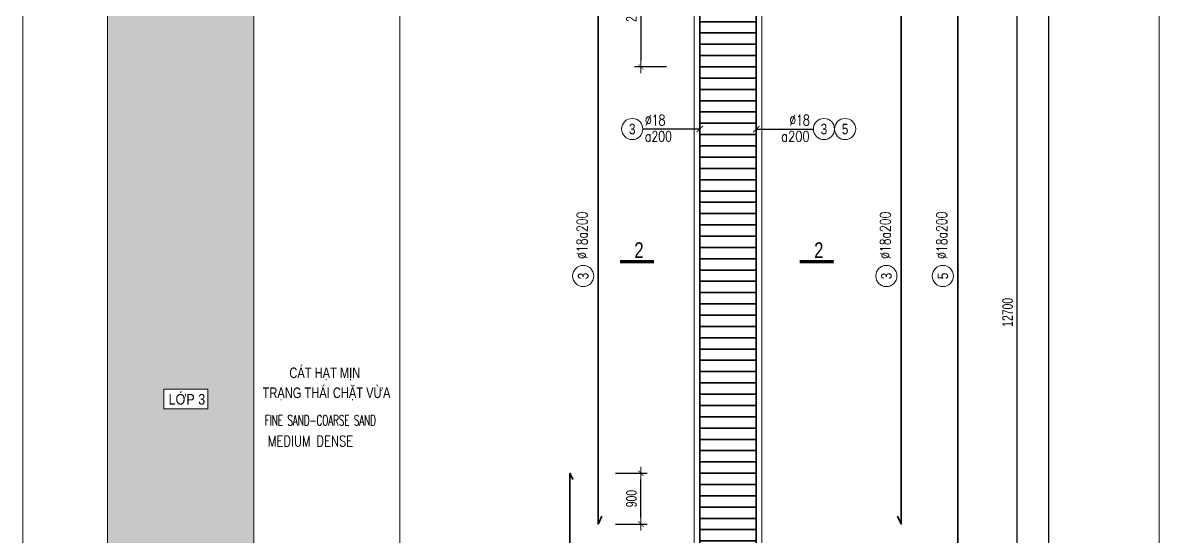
# Model space of a CAD drawing. Header units: millimetres. Extents: x -642477 to 1168880, y -27982 to 330379.
# Drawn here: x 736960 to 757081, y 77231 to 86330 of the extents above; entities that cross this region are included whole.
import ezdxf
from ezdxf.enums import TextEntityAlignment as Align

# ---------------------------------------------------------------- set-up
doc = ezdxf.new("R2010")
doc.units = ezdxf.units.MM
doc.layers.get('0').update_dxf_attribs({"lineweight": 20})
doc.layers.get('Defpoints').update_dxf_attribs({"color": 151, "lineweight": 9})
for name, color, linetype, lineweight in [('NDC_S_ANNO', 7, 'Continuous', 20), ('NDC_S_CONTINUOUS', 3, 'Continuous', 20), ('NDC_S_DIM', 1, 'Continuous', 15), ('NDC_S_HATCH MATERIAL', 8, 'Continuous', 13), ('NDC_S_REBAR', 4, 'Continuous', 35), ('NDC_S_SYMBOL', 1, 'Continuous', 15), ('NDC_S_TEXT SYMBOL', 7, 'Continuous', 20), ('NDC_S_VN TEXT', 7, 'Continuous', 20), ('NDC_S_VN TITLE', 6, 'Continuous', 35), ('rev_20200806', 1, 'Continuous', 20)]:
    doc.layers.add(name, color=color, linetype=linetype, lineweight=lineweight)
doc.layers.get('rev_20200806').off()
doc.styles.add('ARIAL', font='arial.ttf', dxfattribs={"width": 0.8})
doc.styles.add('NDC_ANNO', font='', dxfattribs={"width": 0.8})
doc.styles.add('NDC_ARIAL', font='arial.ttf', dxfattribs={"width": 0.85})
doc.styles.add('NDC_DIM', font='', dxfattribs={"width": 0.75})
doc.styles.add('NDC_EN TXT', font='romans.shx', dxfattribs={"width": 0.8})
doc.styles.get('NDC_ANNO').set_extended_font_data('Dotum')
doc.styles.get('NDC_DIM').set_extended_font_data('Dotum')
doc.dimstyles.new('NDC_dim_75', dxfattribs={"dimscale": 75, "dimtxt": 2.5, "dimasz": 1.5, "dimexe": 1.5, "dimexo": 2.5, "dimgap": 1, "dimtad": 1, "dimdec": 0, "dimzin": 0, "dimdsep": 46, "dimtxsty": 'NDC_DIM', "dimblk": 'DIMMARK', "dimcen": 0.09, "dimdle": 1.2, "dimclrd": 1, "dimclre": 1, "dimclrt": 3, "dimadec": 0, "dimazin": 0, "dimtfac": 1, "dimtdec": 0, "dimtix": 1, "dimtofl": 0, "dimtmove": 0, "dimatfit": 3, "dimfxl": 6, "dimfxlon": 1, "dimtolj": 1, "dimtzin": 0, "dimarcsym": 0})

# ---------------------------------------------------------------- blocks, each defined once
blk = doc.blocks.new('*U1208')
at = {"layer": 'NDC_S_REBAR', "ltscale": 80}
blk.add_line((-500, 0), (500, 0), dxfattribs=at)
blk = doc.blocks.new('*U1209')
at = {"layer": 'NDC_S_DIM', "color": 0, "linetype": 'ByBlock', "lineweight": -2, "transparency": 16777216}
for p in [(1.445083222993877e-12, 23600), (1.432836755002403e-12, 23400), (1.42059028701093e-12, 23200), (1.408343819019456e-12, 23000), (1.396097351027983e-12, 22800), (1.383850883036509e-12, 22600), (1.371604415045036e-12, 22400), (1.359357947053562e-12, 22200), (1.347111479062088e-12, 22000), (1.334865011070615e-12, 21800), (1.322618543079141e-12, 21600), (1.310372075087668e-12, 21400), (1.298125607096194e-12, 21200), (1.285879139104721e-12, 21000), (1.273632671113247e-12, 20800), (1.261386203121774e-12, 20600), (1.2491397351303e-12, 20400), (1.236893267138827e-12, 20200), (1.224646799147353e-12, 20000), (1.21240033115588e-12, 19800), (1.200153863164406e-12, 19600), (1.187907395172933e-12, 19400), (1.175660927181459e-12, 19200), (1.163414459189986e-12, 19000), (1.151167991198512e-12, 18800), (1.138921523207038e-12, 18600), (1.126675055215565e-12, 18400), (1.114428587224091e-12, 18200), (1.102182119232618e-12, 18000), (1.089935651241144e-12, 17800), (1.077689183249671e-12, 17600), (1.065442715258197e-12, 17400), (1.053196247266724e-12, 17200), (1.04094977927525e-12, 17000), (1.028703311283777e-12, 16800), (1.016456843292303e-12, 16600), (1.00421037530083e-12, 16400), (9.91963907309356e-13, 16200), (9.797174393178826e-13, 16000), (9.67470971326409e-13, 15800), (9.552245033349356e-13, 15600), (9.42978035343462e-13, 15400), (9.307315673519883e-13, 15200), (9.18485099360515e-13, 15000), (9.062386313690414e-13, 14800), (8.939921633775678e-13, 14600), (8.817456953860943e-13, 14400), (8.694992273946208e-13, 14200), (8.572527594031472e-13, 14000), (8.450062914116737e-13, 13800), (8.327598234202002e-13, 13600), (8.205133554287266e-13, 13400), (8.082668874372531e-13, 13200), (7.960204194457796e-13, 13000), (7.837739514543061e-13, 12800), (7.715274834628325e-13, 12600), (7.59281015471359e-13, 12400), (7.470345474798854e-13, 12200), (7.347880794884119e-13, 12000), (7.225416114969384e-13, 11800), (7.102951435054649e-13, 11600), (6.980486755139914e-13, 11400), (6.858022075225178e-13, 11200), (6.735557395310442e-13, 11000), (6.613092715395707e-13, 10800), (6.490628035480972e-13, 10600), (6.368163355566237e-13, 10400), (6.245698675651502e-13, 10200), (6.123233995736766e-13, 10000), (6.00076931582203e-13, 9800), (5.878304635907295e-13, 9600), (5.75583995599256e-13, 9400), (5.633375276077825e-13, 9200), (5.51091059616309e-13, 9000), (5.388445916248355e-13, 8800), (5.265981236333618e-13, 8600), (5.143516556418883e-13, 8400), (5.021051876504148e-13, 8200), (4.898587196589413e-13, 8000), (4.776122516674678e-13, 7800), (4.653657836759942e-13, 7600), (4.531193156845207e-13, 7400), (4.408728476930471e-13, 7200), (4.286263797015736e-13, 7000), (4.163799117101001e-13, 6800), (4.041334437186265e-13, 6600), (3.91886975727153e-13, 6400), (3.796405077356795e-13, 6200), (3.673940397442059e-13, 6000), (3.551475717527324e-13, 5800), (3.429011037612589e-13, 5600), (3.306546357697854e-13, 5400), (3.184081677783118e-13, 5200), (3.061616997868383e-13, 5000), (2.939152317953648e-13, 4800), (2.816687638038912e-13, 4600), (2.694222958124177e-13, 4400), (2.571758278209442e-13, 4200), (2.449293598294706e-13, 4000), (2.326828918379971e-13, 3800), (2.204364238465236e-13, 3600), (2.081899558550501e-13, 3400), (1.959434878635765e-13, 3200), (1.83697019872103e-13, 3000), (1.714505518806295e-13, 2800), (1.592040838891559e-13, 2600), (1.469576158976824e-13, 2400), (1.347111479062089e-13, 2200), (1.224646799147353e-13, 2000), (1.102182119232618e-13, 1800), (9.797174393178826e-14, 1600), (8.572527594031473e-14, 1400), (7.347880794884119e-14, 1200), (6.123233995736766e-14, 1000), (4.898587196589413e-14, 800), (3.673940397442059e-14, 600), (2.449293598294706e-14, 400), (1.224646799147353e-14, 200), (0, 0)]:
    blk.add_blockref('*U1208', p, dxfattribs=at)
blk = doc.blocks.new('DIMMARK')
at = {"layer": 'NDC_S_DIM', "color": 1}
blk.add_line((-1.5, 0), (1, 0), dxfattribs=at)
at = {"layer": 'NDC_S_DIM', "color": 2, "const_width": 0.1}
blk.add_lwpolyline([(-0.4242640687119285, -0.4242640687119285), (0.4242640687119285, 0.4242640687119285)], dxfattribs=at)
blk = doc.blocks.new('*D1213')
at = {"layer": 'Defpoints', "color": 0, "ltscale": 100, "transparency": 16777216}
for p in [(751160.3617356552, 99848.07378612804), (755128.3862308196, 99848.07378612805), (751160.3617356552, 74848.073786128)]:
    blk.add_point(p, dxfattribs=at)
at = {"layer": 'NDC_S_DIM', "color": 1, "lineweight": -2, "ltscale": 100, "transparency": 16777216}
for p, q in [((754678.3862308196, 99848.07378612805), (755240.8862308196, 99848.07378612805)), ((755128.3862308196, 74960.57378612802), (755128.3862308196, 99735.57378612805)), ((754678.3862308196, 74848.07378612802), (755240.8862308196, 74848.07378612802))]:
    blk.add_line(p, q, dxfattribs=at)
at = {"layer": 'NDC_S_DIM', "color": 1, "lineweight": -2, "ltscale": 100, "transparency": 16777216, "xscale": 112.5, "yscale": 112.5, "zscale": 112.5}
for p, rotation in [((755128.3862308196, 99848.07378612805), 90), ((755128.3862308196, 74848.07378612802), 270)]:
    blk.add_blockref('DIMMARK', p, dxfattribs=dict(at, rotation=rotation))
at = {"layer": 'NDC_S_DIM', "color": 3, "ltscale": 100, "transparency": 16777216, "insert": (754959.5090259349, 87348.0737861278), "char_height": 187.5, "attachment_point": 5, "rotation": 90, "style": 'NDC_DIM'}
blk.add_mtext('\\A1;25000', dxfattribs=at)
blk = doc.blocks.new('*D1214')
at = {"layer": 'Defpoints', "color": 0, "ltscale": 100, "transparency": 16777216}
for p in [(751160.3617356552, 87548.07378612806), (754565.8862308196, 87548.07378612808), (751160.3617356552, 74848.07378612806)]:
    blk.add_point(p, dxfattribs=at)
at = {"layer": 'NDC_S_DIM', "color": 1, "lineweight": -2, "ltscale": 100, "transparency": 16777216}
for p, q in [((754115.8862308196, 87548.07378612808), (754678.3862308196, 87548.07378612808)), ((754565.8862308196, 74960.57378612808), (754565.8862308196, 87435.57378612808)), ((754115.8862308196, 74848.07378612808), (754678.3862308196, 74848.07378612808))]:
    blk.add_line(p, q, dxfattribs=at)
at = {"layer": 'NDC_S_DIM', "color": 1, "lineweight": -2, "ltscale": 100, "transparency": 16777216, "xscale": 112.5, "yscale": 112.5, "zscale": 112.5}
for p, rotation in [((754565.8862308196, 87548.07378612808), 90), ((754565.8862308196, 74848.07378612808), 270)]:
    blk.add_blockref('DIMMARK', p, dxfattribs=dict(at, rotation=rotation))
at = {"layer": 'NDC_S_DIM', "color": 3, "ltscale": 100, "transparency": 16777216, "insert": (754397.0090259349, 81198.07378612785), "char_height": 187.5, "attachment_point": 5, "rotation": 90, "style": 'NDC_DIM'}
blk.add_mtext('\\A1;12700', dxfattribs=at)
blk = doc.blocks.new('*U367')
blk.add_circle((-2.5, 0), 2.5)
at = {"layer": 'NDC_S_VN TEXT', "color": 3, "style": 'NDC_EN TXT', "width": 0.75}
for tag, p in [('DK1', (0.5, 0.8455043070534884)), ('KC1', (0.5, -2.972544307831413))]:
    blk.add_attdef(tag, p, '', height=2.5, dxfattribs=at)
at = {"layer": 'NDC_S_VN TEXT', "color": 7, "style": 'ARIAL', "width": 0.8}
blk.add_attdef('SH2', text='', height=2.5, dxfattribs=at).set_placement((-2.5, 0), align=Align.MIDDLE)
blk = doc.blocks.new('*D1219')
at = {"layer": 'Defpoints', "color": 0, "ltscale": 100, "transparency": 16777216}
for p in [(746646.8430802452, 78348.073786128), (747905.630312288, 78348.073786128), (747146.8430802452, 77448.073786128)]:
    blk.add_point(p, dxfattribs=at)
at = {"layer": 'NDC_S_DIM', "color": 1, "lineweight": -2, "ltscale": 100, "transparency": 16777216}
for p, q in [((747455.630312288, 78348.073786128), (748018.130312288, 78348.073786128)), ((747905.630312288, 77560.573786128), (747905.630312288, 78235.573786128)), ((747455.630312288, 77448.073786128), (748018.130312288, 77448.073786128))]:
    blk.add_line(p, q, dxfattribs=at)
at = {"layer": 'NDC_S_DIM', "color": 1, "lineweight": -2, "ltscale": 100, "transparency": 16777216, "xscale": 112.5, "yscale": 112.5, "zscale": 112.5}
for p, rotation in [((747905.630312288, 78348.073786128), 90), ((747905.630312288, 77448.073786128), 270)]:
    blk.add_blockref('DIMMARK', p, dxfattribs=dict(at, rotation=rotation))
at = {"layer": 'NDC_S_DIM', "color": 3, "ltscale": 100, "transparency": 16777216, "insert": (747736.7531074032, 77898.07378612779), "char_height": 187.5, "attachment_point": 5, "rotation": 90, "style": 'NDC_DIM'}
blk.add_mtext('\\A1;900', dxfattribs=at)
blk = doc.blocks.new('*U366')
blk.add_circle((2.5, 0), 2.5)
at = {"layer": 'NDC_S_VN TEXT', "color": 3, "style": 'NDC_EN TXT'}
for tag, width, p in [('DK2', 0.75, (-0.85, 0.8455043070534884)), ('KC2', 0.8, (-0.85, -2.972544307831413))]:
    blk.add_attdef(tag, text='', height=2.5, dxfattribs=dict(at, width=width)).set_placement(p, align=Align.RIGHT)
at = {"layer": 'NDC_S_VN TEXT', "color": 7, "style": 'ARIAL', "width": 0.8}
blk.add_attdef('SH3', text='', height=2.5, dxfattribs=at).set_placement((2.5, 0), align=Align.MIDDLE)
blk = doc.blocks.new('*U191')
at = {"layer": 'NDC_S_ANNO', "color": 0, "linetype": 'ByBlock', "lineweight": -2}
blk.add_line((-4.357142640116527, 0.002997111644365447), (1.000000217026004, 0.002999782974066001), dxfattribs=at)
at = {"layer": 'NDC_S_ANNO', "ltscale": 0.005, "const_width": 0.5}
blk.add_lwpolyline([(1.000000217026004, 0.002999782974066001), (-4.357142640116527, 0.002997111644365447)], dxfattribs=at)
at = {"layer": 'NDC_S_TEXT SYMBOL', "linetype": 'ByBlock', "lineweight": -2, "style": 'NDC_ANNO', "width": 0.8}
blk.add_attdef('DETAIL', text='', height=2.5, dxfattribs=at).set_placement((-0.635006858396082, 1.824862175366434), align=Align.MIDDLE_RIGHT)
blk = doc.blocks.new('KH11')
at = {"layer": 'NDC_S_HATCH MATERIAL', "ltscale": 100}
h = blk.add_hatch(dxfattribs=at)
h.set_pattern_fill('AR-CONC', color=256, scale=4)
h.set_pattern_definition([(49.99999999999999, (178280.0632281844, 322396.0638580419), (728.738675984016, -63.75634215561234), [76.2, -838.2]), (355, (178280.0632281844, 322396.0638580419), (-140.9736856998774, 764.2273809561406), [60.96, -670.56233668]), (100.4514447, (178340.7912561843, 322390.7508440418), (587.7649883614131, 700.4710076487804), [64.76003519999998, -712.3609783999998]), (46.18420000000002, (178280.0632281844, 322599.2638580418), (1084.31616356852, -168.1693117309086), [114.2999999999997, -1257.299999999995]), (96.63555760999992, (178370.4228281843, 322585.2498580419), (949.616536206012, 989.7044983908861), [97.14009256, -1068.54243264]), (351.1841511700001, (178280.0632281844, 322599.2638580418), (949.6165362599081, 989.7044983421306), [91.43986828, -1005.83892768]), (21, (178381.6632281843, 322548.4638580419), (606.4575650765299, -409.0607927483504), [76.2, -838.2]), (326.0000000000001, (178381.6632281843, 322548.4638580419), (247.2081133905883, 736.7518644892771), [60.96, -670.56]), (71.45144499999999, (178432.2013585843, 322514.3754584419), (853.6656771148646, 327.691075543621), [64.7600352, -712.3597503999999]), (37.50000000000001, (178280.0632281844, 322396.0638580419), (12.35441300236727, 338.2201554926124), [0, -662.432, 0, -680.72, 0, -673.1]), (7.499999999999999, (178280.0632281844, 322396.0638580419), (267.278650041223, 400.722299272478), [0, -388.112, 0, -647.192, 0, -256.54]), (327.5, (178053.4952281844, 322396.0638580419), (542.3623806674856, -22.91497597069377), [0, -254, 0, -792.48, 0, -1051.56]), (317.5, (177951.8952281843, 322396.0638580419), (592.5167255440722, 101.7059641333321), [0, -330.2, 0, -526.288, 0, -746.76])])
h.paths.add_polyline_path([(4089.456360396871, -13562.71548942335), (1499.999999999593, -13562.71548942335), (1499.999999999302, -36862.71548942335), (4089.456360396463, -36862.71548942335)])
h.paths.add_polyline_path([(3277.296929632546, -24076.20303022797), (3277.296929632546, -24422.5695750587), (2498.891214473872, -24422.5695750587), (2498.891214473872, -24076.20303022797)], flags=16)
at = {"layer": 'NDC_S_CONTINUOUS'}
for p, q in [((-7.566995918750763e-10, -40177.9959513066), (0, 0)), ((1499.999999999243, -40177.99595130658), (1500, 0)), ((6678.912720793684, -40177.99595130654), (6678.912720794557, 0)), ((4089.456360396405, -40177.99595130657), (4089.456360397162, -4062.715489423485))]:
    blk.add_line(p, q, dxfattribs=at)
at = {"layer": 'NDC_S_DIM'}
blk.add_lwpolyline([(2498.891214473872, -24076.20303022797), (3277.296929632546, -24076.20303022797), (3277.296929632546, -24422.5695750587), (2498.891214473872, -24422.5695750587)], close=True, dxfattribs=at)
at = {"layer": 'NDC_S_VN TEXT'}
for s, style, width, p in [('CÁT HẠT MỊN', 'NDC_ARIAL', 0.75, (4719.94612679095, -23784.02450247265)), ('TRẠNG THÁI CHẶT VỪA', 'NDC_ARIAL', 0.75, (4246.529195789481, -24137.57112825166)), ('FINE SAND-COARSE SAND', 'NDC_EN TXT', 0.6, (4285.964630902046, -24625.91032298811)), ('MEDIUM DENSE', 'NDC_EN TXT', 0.8, (4337.997250025393, -24993.86132082523))]:
    blk.add_text(s, height=187.5, dxfattribs=dict(at, style=style, width=width)).set_placement(p, align=Align.MIDDLE_LEFT)
at = {"layer": 'NDC_S_VN TITLE', "style": 'NDC_ARIAL', "width": 0.85}
blk.add_text('LỚP 3', height=187.5, dxfattribs=at).set_placement((2906.215072500869, -24230.2297816812), align=Align.MIDDLE)
blk = doc.blocks.new('*D2845')
at = {"layer": 'Defpoints', "color": 0, "ltscale": 100, "transparency": 16777216}
for p in [(748680.3864705038, 87548.073786128), (747905.6303122868, 85548.073786128), (748675.9832515124, 85548.073786128)]:
    blk.add_point(p, dxfattribs=at)
at = {"layer": 'NDC_S_DIM', "color": 1, "lineweight": -2, "ltscale": 100, "transparency": 16777216}
for p, q in [((748355.6303122868, 87548.073786128), (747793.1303122868, 87548.073786128)), ((747905.6303122868, 87435.573786128), (747905.6303122868, 85660.573786128)), ((748355.6303122868, 85548.073786128), (747793.1303122868, 85548.073786128))]:
    blk.add_line(p, q, dxfattribs=at)
at = {"layer": 'NDC_S_DIM', "color": 1, "lineweight": -2, "ltscale": 100, "transparency": 16777216, "xscale": 112.5, "yscale": 112.5, "zscale": 112.5}
for p, rotation in [((747905.6303122868, 87548.073786128), 90), ((747905.6303122868, 85548.073786128), 270)]:
    blk.add_blockref('DIMMARK', p, dxfattribs=dict(at, rotation=rotation))
at = {"layer": 'NDC_S_DIM', "color": 3, "ltscale": 100, "transparency": 16777216, "insert": (747736.753107402, 86548.07378612779), "char_height": 187.5, "attachment_point": 5, "rotation": 90, "style": 'NDC_DIM'}
blk.add_mtext('\\A1;2000', dxfattribs=at)

msp = doc.modelspace()

# ---------------------------------------------------------------- linework, layer by layer
at = {"layer": 'NDC_S_CONTINUOUS', "ltscale": 100}
msp.add_line((757081.4103809269, 103910.7892755513), (757081.4103809269, 63732.79332424475), dxfattribs=at)
msp.add_lwpolyline([(750047.8867379092, 86548.07378612798), (750047.8867379092, 74848.07378612798), (748847.8867379092, 74848.07378612798), (748847.8867379092, 99848.07378612798), (750047.8867379092, 99848.07378612798), (750047.8867379092, 94948.07378612798)], dxfattribs=at)
at = {"layer": 'NDC_S_DIM'}
for centre in [(751519.7588415937, 84445.30517134951), (746882.7038277814, 81842.4709590432), (752250.4550227413, 81842.4709590432), (753250.4550227413, 81842.4709590432)]:
    msp.add_circle(centre, 187.5, dxfattribs=at)
at = {"layer": 'NDC_S_REBAR', "ltscale": 80}
for points in [[(748972.8867379092, 75023.07378612798), (748947.8867379092, 74948.07378612798), (748947.8867379092, 99748.07378612798), (748972.8867379092, 99673.07378612798)], [(749922.8867379092, 75023.07378612798), (749947.8867379092, 74948.07378612798), (749947.8867379092, 99748.07378612798), (749922.8867379092, 99673.07378612798)], [(747215.4115693092, 77588.9858050183), (747146.843080245, 77448.07378612798), (747146.843080245, 89148.07378612798), (747197.5650043145, 89038.12583984104)], [(752446.0257861405, 77588.9858050183), (752514.5942752049, 77448.07378612798), (752514.5942752049, 89148.07378612798), (752463.8723511351, 89038.12583984104)], [(753446.0257861405, 75088.9858050183), (753514.5942752049, 74948.07378612798), (753514.5942752049, 86648.07378612798), (753463.8723511351, 86538.12583984104)], [(746715.4115693092, 75088.9858050183), (746646.843080245, 74948.07378612798), (746646.843080245, 78348.07378612798), (746697.5650043145, 78238.12583984104)]]:
    msp.add_lwpolyline(points, dxfattribs=at)

# ---------------------------------------------------------------- block references
at = {"layer": 'NDC_S_DIM', "xscale": -1, "rotation": 180}
msp.add_blockref('*U1209', (749447.8867379092, 98748.07378612798), dxfattribs=at)
at = {"layer": 'NDC_S_DIM', "ltscale": 80, "xscale": 75, "yscale": 75, "zscale": 75}
for name, p, values in [('*U367', (747938.5146342244, 84445.30517134951), {'SH2': '3', 'DK1': '%%C18', 'KC1': 'a200'}), ('*U366', (750957.2588415937, 84445.30517134951), {'SH3': '3', 'DK2': '%%C18', 'KC2': 'a200'})]:
    msp.add_blockref(name, p, dxfattribs=at).add_auto_attribs(values)
at = {"layer": 'NDC_S_SYMBOL', "xscale": 112, "yscale": 112, "zscale": 112}
for p in [(748023.2862171079, 82095.07006941464), (751205.9606013673, 82095.07036860358)]:
    msp.add_blockref('*U191', p, dxfattribs=at).add_auto_attribs({'DETAIL': '2'})
at = {"layer": 'rev_20200806'}
msp.add_blockref('KH11', (736960.4003695885, 103910.7892755513), dxfattribs=at)

# ---------------------------------------------------------------- texts
at = {"layer": 'NDC_S_VN TEXT', "color": 7, "style": 'ARIAL', "width": 0.8}
msp.add_text('5', height=187.5, dxfattribs=at).set_placement((751519.7588415937, 84445.30517134951), align=Align.MIDDLE)
at = {"layer": 'NDC_S_VN TEXT', "color": 3, "style": 'NDC_EN TXT', "width": 0.75}
for p in [(746957.07641554, 82144.86352135621), (752324.8276104999, 82144.86352135621), (753324.8276104999, 82144.86352135621)]:
    msp.add_text('%%C18a200', height=187.5, rotation=90, dxfattribs=at).set_placement(p)
at = {"layer": 'NDC_S_VN TEXT', "color": 7, "style": 'ARIAL', "width": 0.8}
for s, p in [('3', (746882.7038277814, 81842.4709590432)), ('3', (752250.4550227413, 81842.4709590432)), ('5', (753250.4550227413, 81842.4709590432))]:
    msp.add_text(s, height=187.5, rotation=90, dxfattribs=at).set_placement(p, align=Align.MIDDLE)

# ---------------------------------------------------------------- dimensions: what is measured, and where the dimension line sits
at = {"layer": 'NDC_S_DIM', "ltscale": 100}
for base, p1, p2, picture, middle in [((755128.3862308196, 99848.07378612805), (751160.361735655, 74848.07378612798), (751160.361735655, 99848.07378612798), '*D1213', (754959.5090259349, 87348.0737861278)), ((747905.6303122868, 85548.073786128), (748680.3864705035, 87548.07378612798), (748675.9832515122, 85548.07378612798), '*D2845', (747736.753107402, 86548.07378612779)), ((754565.8862308196, 87548.07378612808), (751160.361735655, 74848.07378612804), (751160.361735655, 87548.07378612804), '*D1214', (754397.0090259349, 81198.07378612785)), ((747905.630312288, 78348.073786128), (747146.843080245, 77448.07378612798), (746646.843080245, 78348.07378612798), '*D1219', (747736.7531074032, 77898.07378612779))]:
    dim = msp.add_linear_dim(base=base, p1=p1, p2=p2, angle=90, dimstyle='NDC_dim_75', dxfattribs=at)
    dim.commit()
    dim.dimension.update_dxf_attribs({"geometry": picture, "text_midpoint": middle})

# ---------------------------------------------------------------- leaders
at = {"layer": 'NDC_S_DIM', "ltscale": 80}
for points in [[(748947.8867379092, 84445.30517134951), (747938.5146342244, 84445.30517134951)], [(749947.8867379092, 84445.30517134951), (750957.2588415937, 84445.30517134951)]]:
    msp.add_leader(points, dimstyle='NDC_dim_75', override={"dimldrblk": 'ArchTick'}, dxfattribs=at)

doc.saveas('drawing.dxf')
